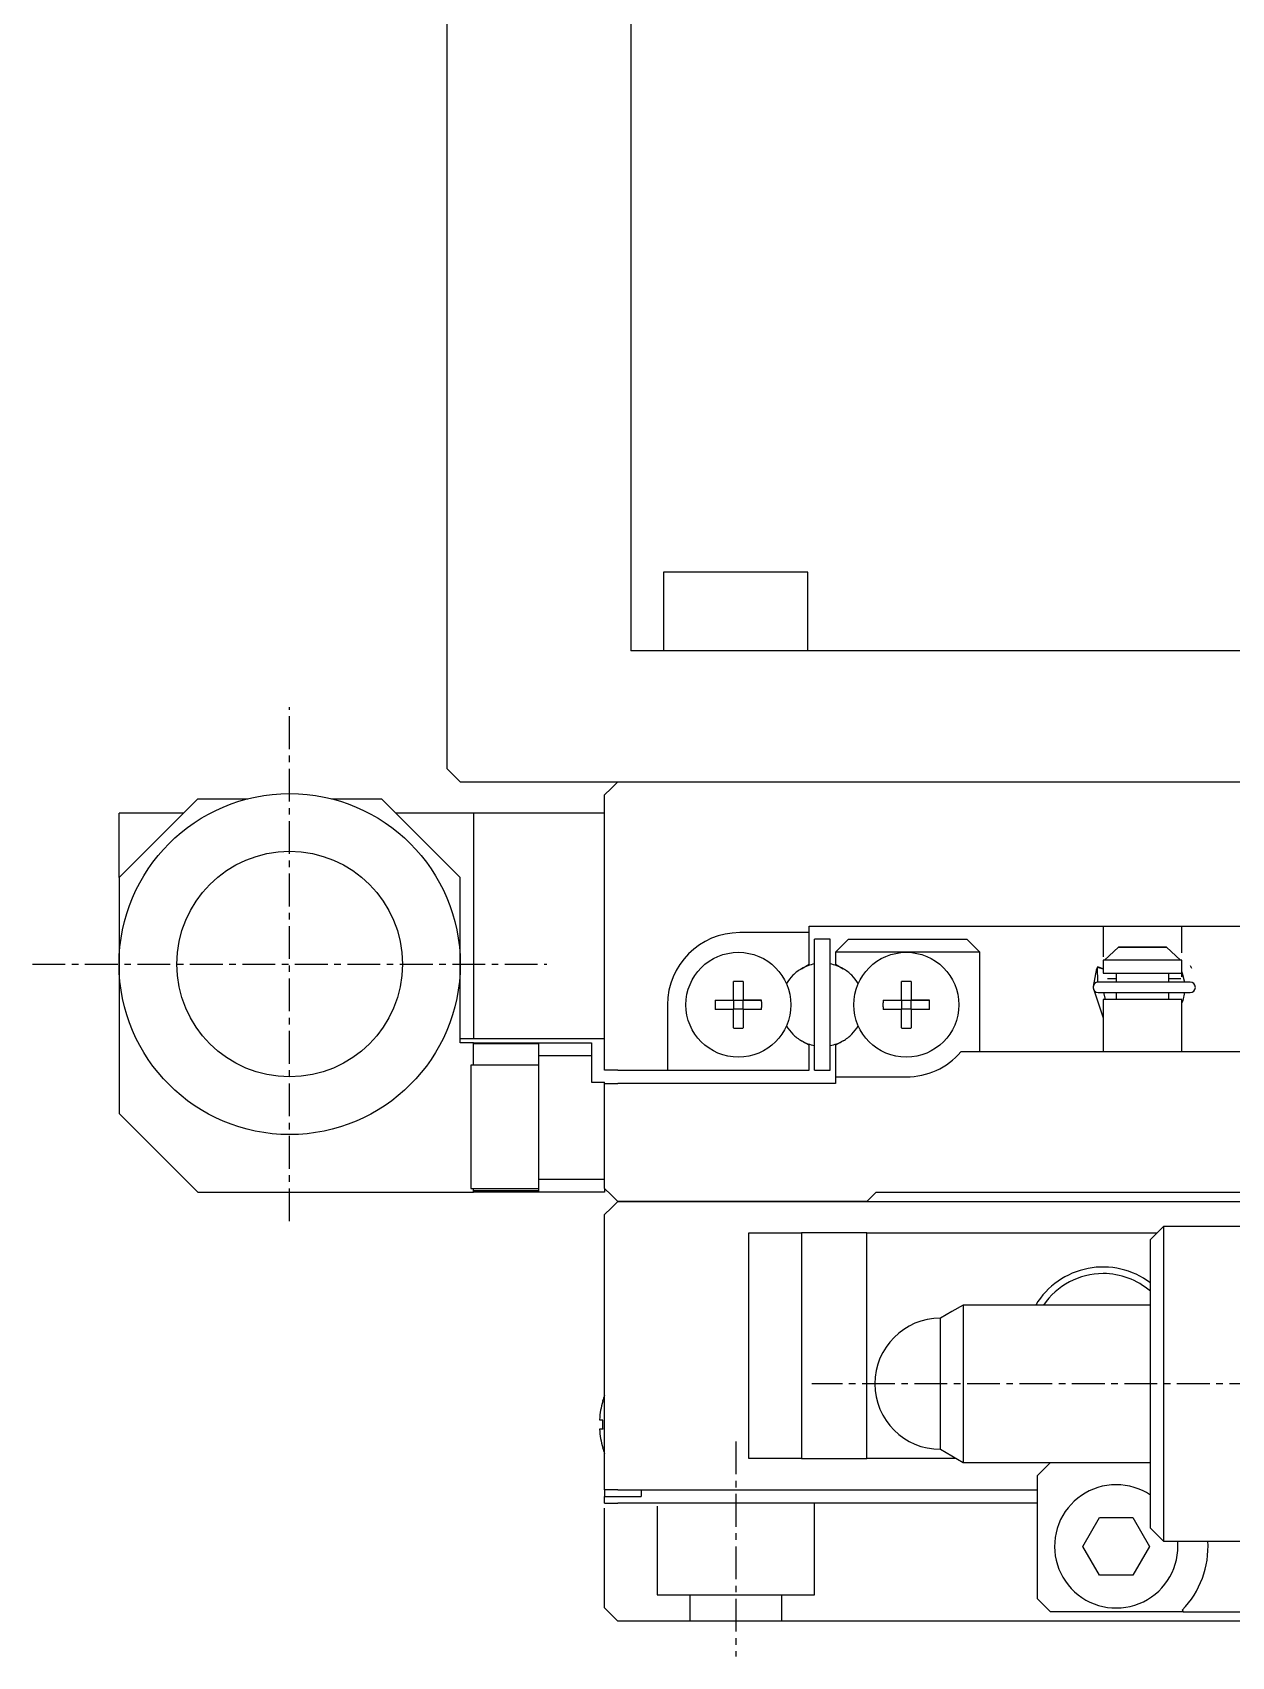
# Model space of a CAD drawing. Extents: x 404 to 637, y 23 to 215.
# Drawn here: x 547.3 to 593, y 71.7 to 133.6 of the extents above; entities that cross this region are included whole.
import ezdxf

# ---------------------------------------------------------------- set-up
doc = ezdxf.new("R2010")
doc.units = 0
doc.linetypes.add('CENTER', pattern=[2, 1.25, -0.25, 0.25, -0.25])
doc.layers.get('0').update_dxf_attribs({"linetype": 'CONTINUOUS'})
doc.layers.add('CENTER', color=1, linetype='CENTER')

msp = doc.modelspace()

# ---------------------------------------------------------------- linework, layer by layer
at = {"color": 7, "linetype": 'CONTINUOUS'}
for p, q in [((570.099, 184.26), (570.099, 110.017)), ((563.099, 105.517), (563.099, 135.017)), ((571.349, 113.017), (571.349, 110.017)), ((574.099, 113.017), (571.349, 113.017)), ((576.849, 113.017), (574.099, 113.017)), ((576.849, 110.017), (576.849, 113.017)), ((619.146, 110.017), (570.099, 110.017)), ((563.599, 105.017), (563.099, 105.517)), ((563.599, 105.017), (619.599, 105.017)), ((569.099, 104.517), (569.349, 104.767)), ((569.349, 104.767), (569.599, 105.017)), ((569.599, 105.017), (618.599, 105.017)), ((553.599, 104.367), (550.599, 101.367)), ((553.599, 104.367), (555.499, 104.367)), ((558.699, 104.367), (560.599, 104.367)), ((563.599, 101.367), (560.599, 104.367)), ((569.099, 94.017), (569.099, 104.517)), ((550.599, 101.367), (550.599, 103.817)), ((553.049, 103.817), (550.599, 103.817)), ((564.099, 103.817), (561.149, 103.817)), ((564.099, 103.817), (564.099, 95.217)), ((569.099, 103.817), (564.099, 103.817)), ((550.599, 101.367), (550.599, 98.067)), ((563.599, 98.067), (563.599, 101.367)), ((576.899, 99.267), (574.249, 99.267)), ((576.899, 99.267), (576.899, 99.517)), ((576.899, 99.517), (586.599, 99.517)), ((576.899, 98.061), (576.899, 99.267)), ((586.599, 99.517), (588.299, 99.517)), ((588.099, 99.517), (588.099, 98.34)), ((588.299, 99.517), (597.299, 99.517)), ((591.099, 98.5), (591.099, 99.517)), ((577.099, 94.017), (577.099, 99.017)), ((577.699, 99.017), (577.099, 99.017)), ((577.699, 94.017), (577.699, 99.017)), ((577.899, 98.517), (578.399, 99.017)), ((577.899, 98.517), (577.899, 98.061)), ((580.599, 98.517), (577.899, 98.517)), ((578.399, 99.017), (582.899, 99.017)), ((583.399, 98.517), (580.599, 98.517)), ((582.899, 99.017), (583.399, 98.517)), ((583.399, 94.717), (583.399, 98.517)), ((588.153, 98.217), (588.682, 98.717)), ((588.682, 98.717), (590.515, 98.717)), ((590.515, 98.717), (588.682, 98.717)), ((590.515, 98.717), (591.044, 98.217)), ((550.599, 98.067), (550.599, 92.367)), ((563.599, 95.067), (563.599, 98.067)), ((576.605, 97.892), (576.899, 98.061)), ((577.899, 98.061), (578.192, 97.892)), ((587.852, 97.895), (587.716, 97.207)), ((587.872, 97.947), (587.884, 97.377)), ((587.877, 97.956), (588.105, 97.886)), ((588.099, 98.34), (588.099, 98.339)), ((588.099, 98.339), (588.099, 98.338)), ((588.153, 98.217), (588.099, 98.217)), ((588.099, 98.217), (588.099, 97.717)), ((591.044, 98.217), (588.153, 98.217)), ((591.099, 98.217), (591.044, 98.217)), ((591.099, 97.717), (591.099, 98.217)), ((591.457, 97.946), (591.433, 97.999)), ((591.478, 97.894), (591.458, 97.947)), ((574.019, 96.697), (574.019, 97.403)), ((574.379, 97.403), (574.379, 96.697)), ((580.419, 96.697), (580.419, 97.403)), ((580.779, 97.403), (580.779, 96.697)), ((591.415, 97.38), (587.915, 97.38)), ((588.099, 97.717), (591.099, 97.717)), ((588.263, 97.517), (588.599, 97.517)), ((588.599, 97.717), (588.599, 97.38)), ((590.599, 97.38), (590.599, 97.717)), ((590.599, 97.517), (591.066, 97.517)), ((591.099, 97.77), (591.117, 97.722)), ((591.099, 97.766), (591.11, 97.717)), ((591.099, 97.584), (591.099, 97.717)), ((591.117, 97.722), (591.203, 97.38)), ((573.312, 96.697), (574.019, 96.697)), ((573.312, 96.697), (574.019, 96.697)), ((574.029, 96.687), (574.019, 96.697)), ((574.029, 96.347), (574.029, 96.687)), ((574.029, 96.687), (574.368, 96.687)), ((574.368, 96.687), (574.379, 96.697)), ((574.368, 96.687), (574.368, 96.347)), ((574.379, 96.697), (575.085, 96.697)), ((575.085, 96.697), (574.379, 96.697)), ((579.712, 96.697), (580.419, 96.697)), ((579.712, 96.697), (580.419, 96.697)), ((580.429, 96.687), (580.419, 96.697)), ((580.429, 96.347), (580.429, 96.687)), ((580.429, 96.687), (580.768, 96.687)), ((580.768, 96.687), (580.779, 96.697)), ((580.768, 96.687), (580.768, 96.347)), ((580.779, 96.697), (581.485, 96.697)), ((581.485, 96.697), (580.779, 96.697)), ((587.716, 97.156), (588.098, 96.02)), ((587.915, 96.98), (591.415, 96.98)), ((588.599, 96.717), (588.099, 96.717)), ((588.099, 96.717), (588.099, 94.717)), ((591.099, 96.717), (588.099, 96.717)), ((588.185, 96.717), (588.127, 96.98)), ((588.599, 96.98), (588.599, 96.717)), ((590.599, 96.717), (588.599, 96.717)), ((590.599, 96.717), (588.599, 96.717)), ((590.599, 96.717), (590.599, 96.98)), ((591.099, 96.717), (590.599, 96.717)), ((591.099, 94.717), (591.099, 96.717)), ((591.134, 96.684), (591.099, 96.589)), ((591.202, 96.98), (591.134, 96.684)), ((571.499, 96.517), (571.499, 94.017)), ((574.019, 96.337), (573.312, 96.337)), ((574.029, 96.347), (574.019, 96.337)), ((574.019, 95.631), (574.019, 96.337)), ((574.368, 96.347), (574.029, 96.347)), ((574.368, 96.347), (574.379, 96.337)), ((574.379, 96.337), (574.379, 95.631)), ((575.085, 96.337), (574.379, 96.337)), ((580.419, 96.337), (579.712, 96.337)), ((580.429, 96.347), (580.419, 96.337)), ((580.419, 95.631), (580.419, 96.337)), ((580.768, 96.347), (580.429, 96.347)), ((580.768, 96.347), (580.779, 96.337)), ((580.779, 96.337), (580.779, 95.631)), ((581.485, 96.337), (580.779, 96.337)), ((564.099, 95.217), (563.599, 95.217)), ((564.099, 95.067), (563.599, 95.067)), ((569.099, 95.217), (564.099, 95.217)), ((564.099, 95.027), (564.099, 95.067)), ((564.099, 95.067), (566.599, 95.067)), ((566.599, 95.027), (564.099, 95.027)), ((564.099, 94.217), (564.099, 95.027)), ((566.599, 94.567), (566.599, 95.067)), ((566.599, 95.067), (568.599, 95.067)), ((568.599, 95.067), (568.599, 94.567)), ((576.899, 94.972), (576.605, 95.142)), ((576.899, 94.017), (576.899, 94.972)), ((578.192, 95.142), (577.899, 94.972)), ((577.899, 94.972), (577.899, 93.767)), ((566.599, 94.217), (563.999, 94.217)), ((563.999, 94.217), (563.999, 89.517)), ((566.599, 89.867), (566.599, 94.567)), ((568.599, 94.567), (566.599, 94.567)), ((568.599, 94.567), (568.599, 93.567)), ((588.524, 94.717), (582.678, 94.717)), ((597.524, 94.717), (588.524, 94.717)), ((568.599, 93.567), (569.099, 93.567)), ((569.599, 94.017), (569.099, 94.017)), ((569.099, 93.517), (569.099, 93.567)), ((569.099, 93.517), (569.599, 93.517)), ((569.099, 89.517), (569.099, 93.517)), ((569.599, 94.017), (571.499, 94.017)), ((577.899, 93.517), (569.599, 93.517)), ((571.499, 94.017), (576.899, 94.017)), ((577.099, 94.017), (577.699, 94.017)), ((577.899, 93.767), (577.899, 93.517)), ((577.899, 93.767), (580.599, 93.767)), ((550.599, 92.367), (553.599, 89.367)), ((566.599, 89.367), (566.599, 89.867)), ((566.599, 89.867), (569.099, 89.867)), ((553.599, 89.367), (564.099, 89.367)), ((563.999, 89.517), (566.599, 89.517)), ((564.099, 89.436), (564.099, 89.517)), ((564.099, 89.436), (566.599, 89.436)), ((564.099, 89.367), (564.099, 89.436)), ((566.599, 89.367), (564.099, 89.367)), ((569.099, 89.367), (566.599, 89.367)), ((569.099, 89.517), (569.099, 89.367)), ((569.349, 89.267), (569.099, 89.517)), ((569.349, 89.267), (569.599, 89.017)), ((579.099, 89.017), (579.449, 89.367)), ((579.449, 89.367), (608.749, 89.367)), ((569.099, 88.517), (569.349, 88.767)), ((569.599, 89.017), (569.349, 88.767)), ((574.399, 89.017), (569.599, 89.017)), ((569.599, 89.017), (574.399, 89.017)), ((575.599, 89.017), (574.399, 89.017)), ((574.399, 89.017), (575.599, 89.017)), ((579.099, 89.017), (575.599, 89.017)), ((575.599, 89.017), (579.099, 89.017)), ((579.099, 89.017), (588.599, 89.017)), ((588.599, 89.017), (601.599, 89.017)), ((569.099, 87.317), (569.099, 88.517)), ((590.399, 88.067), (589.899, 87.567)), ((593.899, 88.067), (590.399, 88.067)), ((590.399, 88.067), (590.399, 76.067)), ((569.099, 78.017), (569.099, 87.317)), ((574.599, 87.817), (576.599, 87.817)), ((574.599, 79.217), (574.599, 87.817)), ((576.599, 87.817), (576.599, 79.217)), ((579.099, 87.817), (576.599, 87.817)), ((579.099, 79.217), (579.099, 87.817)), ((579.099, 87.817), (590.149, 87.817)), ((589.899, 76.567), (589.899, 87.567)), ((582.765, 85.067), (582.332, 84.817)), ((582.765, 85.067), (582.765, 82.04)), ((589.899, 85.067), (582.765, 85.067)), ((582.332, 84.817), (581.899, 84.567)), ((581.899, 82.044), (581.899, 84.567)), ((581.899, 79.567), (581.899, 82.044)), ((582.765, 82.04), (582.765, 79.067)), ((569.024, 81.405), (569.029, 81.403)), ((568.909, 80.697), (569.029, 80.697)), ((569.029, 80.337), (568.909, 80.337)), ((569.029, 79.631), (569.024, 79.628)), ((581.899, 79.567), (582.332, 79.317)), ((582.332, 79.317), (582.765, 79.067)), ((576.599, 79.217), (574.599, 79.217)), ((576.599, 79.217), (579.099, 79.217)), ((582.505, 79.217), (579.099, 79.217)), ((582.765, 79.067), (589.899, 79.067)), ((586.099, 79.067), (585.599, 78.567)), ((585.599, 73.867), (585.599, 78.567)), ((569.599, 78.017), (569.099, 78.017)), ((569.099, 78.017), (569.099, 77.767)), ((569.099, 77.767), (570.499, 77.767)), ((569.099, 77.517), (569.099, 77.767)), ((569.099, 77.517), (569.599, 77.517)), ((569.599, 78.017), (585.599, 78.017)), ((585.599, 77.517), (569.599, 77.517)), ((570.499, 78.017), (570.499, 77.767)), ((569.099, 73.517), (569.099, 77.317)), ((587.328, 75.867), (587.964, 76.967)), ((587.964, 76.967), (589.234, 76.967)), ((589.234, 76.967), (589.869, 75.867)), ((589.899, 76.567), (590.399, 76.067)), ((587.964, 74.767), (587.328, 75.867)), ((589.869, 75.867), (589.234, 74.767)), ((590.399, 76.067), (593.899, 76.067)), ((589.234, 74.767), (587.964, 74.767)), ((585.599, 73.867), (586.099, 73.367)), ((569.349, 73.267), (569.099, 73.517)), ((569.599, 73.017), (569.349, 73.267)), ((591.146, 73.367), (586.099, 73.367)), ((591.117, 73.436), (591.146, 73.367)), ((591.146, 73.367), (593.899, 73.367)), ((618.599, 73.017), (569.599, 73.017))]:
    msp.add_line(p, q, dxfattribs=at)
at = {"color": 3, "linetype": 'CONTINUOUS'}
for p, q in [((571.099, 77.401), (571.099, 74.017)), ((577.099, 74.017), (577.099, 77.517)), ((571.099, 74.017), (577.099, 74.017)), ((572.349, 74.017), (572.349, 73.017)), ((575.849, 73.017), (575.849, 74.017))]:
    msp.add_line(p, q, dxfattribs=at)
at = {"color": 7, "linetype": 'CONTINUOUS'}
for points in [[(587.875, 97.949, 0), (587.875, 97.949, 0), (587.875, 97.949, 0), (587.875, 97.949, 0), (587.875, 97.949, 0), (587.875, 97.949, 0), (587.875, 97.949, 0), (587.875, 97.949, 0), (587.875, 97.949, 0), (587.875, 97.949, 0), (587.875, 97.949, 0), (587.875, 97.949, 0), (587.875, 97.949, 0), (587.875, 97.949, 0), (587.875, 97.949, 0), (587.875, 97.949, 0), (587.875, 97.949, 0), (587.875, 97.949, 0), (587.875, 97.949, 0), (587.875, 97.949, 0), (587.875, 97.949, 0), (587.875, 97.949, 0), (587.875, 97.949, 0), (587.875, 97.949, 0), (587.875, 97.949, 0), (587.875, 97.949, 0), (587.875, 97.949, 0), (587.875, 97.949, 0), (587.875, 97.949, 0), (587.875, 97.949, 0), (587.875, 97.949, 0), (587.875, 97.949, 0), (587.873, 97.949, 0), (587.873, 97.949, 0), (587.873, 97.949, 0), (587.873, 97.949, 0), (587.873, 97.949, 0), (587.873, 97.949, 0), (587.873, 97.949, 0), (587.873, 97.949, 0), (587.873, 97.949, 0), (587.873, 97.949, 0), (587.873, 97.949, 0), (587.873, 97.949, 0), (587.873, 97.949, 0), (587.873, 97.949, 0), (587.873, 97.949, 0), (587.873, 97.949, 0), (587.873, 97.949, 0), (587.873, 97.949, 0), (587.873, 97.949, 0), (587.873, 97.949, 0), (587.873, 97.949, 0), (587.873, 97.949, 0), (587.873, 97.949, 0), (587.873, 97.949, 0), (587.873, 97.949, 0), (587.873, 97.949, 0), (587.873, 97.949, 0), (587.873, 97.949, 0), (587.873, 97.949, 0), (587.873, 97.949, 0), (587.873, 97.949, 0), (587.873, 97.947, 0), (587.873, 97.947, 0), (587.873, 97.947, 0), (587.873, 97.947, 0), (587.873, 97.947, 0), (587.873, 97.947, 0), (587.873, 97.947, 0), (587.873, 97.947, 0), (587.873, 97.947, 0), (587.873, 97.947, 0), (587.873, 97.947, 0), (587.873, 97.947, 0), (587.873, 97.947, 0), (587.873, 97.947, 0), (587.873, 97.947, 0), (587.873, 97.947, 0), (587.873, 97.947, 0), (587.873, 97.947, 0), (587.873, 97.947, 0), (587.873, 97.947, 0), (587.873, 97.947, 0), (587.873, 97.947, 0), (587.873, 97.947, 0), (587.873, 97.947, 0), (587.873, 97.947, 0), (587.873, 97.947, 0), (587.873, 97.947, 0), (587.873, 97.947, 0), (587.873, 97.947, 0), (587.873, 97.947, 0), (587.873, 97.947, 0), (587.873, 97.947, 0), (587.873, 97.947, 0), (587.873, 97.947, 0), (587.871, 97.947, 0), (587.871, 97.947, 0), (587.871, 97.947, 0), (587.871, 97.947, 0), (587.871, 97.947, 0), (587.871, 97.947, 0), (587.871, 97.947, 0), (587.871, 97.947, 0), (587.871, 97.947, 0), (587.871, 97.947, 0), (587.871, 97.947, 0), (587.871, 97.947, 0), (587.871, 97.947, 0), (587.871, 97.947, 0), (587.871, 97.947, 0), (587.871, 97.947, 0), (587.871, 97.947, 0), (587.871, 97.947, 0), (587.871, 97.947, 0), (587.871, 97.947, 0), (587.871, 97.947, 0), (587.871, 97.947, 0), (587.871, 97.947, 0), (587.871, 97.947, 0), (587.871, 97.947, 0), (587.871, 97.947, 0), (587.871, 97.947, 0), (587.871, 97.947, 0), (587.871, 97.947, 0), (587.871, 97.947, 0), (587.871, 97.947, 0), (587.871, 97.947, 0)], [(588.099, 97.877, 0), (588.095, 97.879, 0), (588.093, 97.879, 0), (588.091, 97.881, 0), (588.089, 97.881, 0), (588.087, 97.883, 0), (588.085, 97.883, 0), (588.083, 97.885, 0), (588.081, 97.885, 0), (588.077, 97.887, 0), (588.075, 97.887, 0), (588.073, 97.889, 0), (588.071, 97.889, 0), (588.069, 97.891, 0), (588.067, 97.891, 0), (588.065, 97.893, 0), (588.061, 97.893, 0), (588.059, 97.895, 0), (588.057, 97.895, 0), (588.055, 97.897, 0), (588.053, 97.897, 0), (588.051, 97.897, 0), (588.049, 97.899, 0), (588.045, 97.899, 0), (588.043, 97.901, 0), (588.041, 97.901, 0), (588.039, 97.903, 0), (588.037, 97.903, 0), (588.035, 97.905, 0), (588.033, 97.905, 0), (588.029, 97.907, 0), (588.027, 97.907, 0), (588.025, 97.909, 0), (588.023, 97.909, 0), (588.021, 97.909, 0), (588.019, 97.911, 0), (588.017, 97.911, 0), (588.015, 97.913, 0), (588.011, 97.913, 0), (588.009, 97.915, 0), (588.007, 97.915, 0), (588.005, 97.915, 0), (588.003, 97.917, 0), (588.001, 97.917, 0), (587.999, 97.919, 0), (587.997, 97.919, 0), (587.995, 97.919, 0), (587.993, 97.921, 0), (587.991, 97.921, 0), (587.987, 97.923, 0), (587.985, 97.923, 0), (587.983, 97.923, 0), (587.981, 97.925, 0), (587.979, 97.925, 0), (587.977, 97.925, 0), (587.975, 97.927, 0), (587.973, 97.927, 0), (587.971, 97.929, 0), (587.969, 97.929, 0), (587.967, 97.929, 0), (587.965, 97.931, 0), (587.963, 97.931, 0), (587.961, 97.931, 0), (587.959, 97.933, 0), (587.957, 97.933, 0), (587.955, 97.933, 0), (587.953, 97.933, 0), (587.951, 97.935, 0), (587.949, 97.935, 0), (587.947, 97.935, 0), (587.945, 97.937, 0), (587.945, 97.937, 0), (587.943, 97.937, 0), (587.941, 97.937, 0), (587.939, 97.939, 0), (587.937, 97.939, 0), (587.935, 97.939, 0), (587.933, 97.939, 0), (587.931, 97.941, 0), (587.931, 97.941, 0), (587.929, 97.941, 0), (587.927, 97.941, 0), (587.925, 97.943, 0), (587.923, 97.943, 0), (587.921, 97.943, 0), (587.921, 97.943, 0), (587.919, 97.943, 0), (587.917, 97.945, 0), (587.915, 97.945, 0), (587.915, 97.945, 0), (587.913, 97.945, 0), (587.911, 97.945, 0), (587.911, 97.945, 0), (587.909, 97.947, 0), (587.907, 97.947, 0), (587.905, 97.947, 0), (587.905, 97.947, 0), (587.903, 97.947, 0), (587.901, 97.947, 0), (587.901, 97.947, 0), (587.899, 97.949, 0), (587.899, 97.949, 0), (587.897, 97.949, 0), (587.895, 97.949, 0), (587.895, 97.949, 0), (587.893, 97.949, 0), (587.893, 97.949, 0), (587.891, 97.949, 0), (587.891, 97.949, 0), (587.889, 97.949, 0), (587.889, 97.949, 0), (587.887, 97.949, 0), (587.887, 97.949, 0), (587.885, 97.949, 0), (587.885, 97.949, 0), (587.883, 97.949, 0), (587.883, 97.949, 0), (587.883, 97.949, 0), (587.881, 97.949, 0), (587.881, 97.949, 0), (587.881, 97.949, 0), (587.879, 97.949, 0), (587.879, 97.949, 0), (587.879, 97.949, 0), (587.877, 97.949, 0), (587.877, 97.949, 0), (587.877, 97.949, 0), (587.875, 97.949, 0), (587.875, 97.949, 0)], [(574.379, 97.403, 0), (574.375, 97.403, 0), (574.373, 97.403, 0), (574.369, 97.403, 0), (574.367, 97.403, 0), (574.365, 97.403, 0), (574.361, 97.403, 0), (574.359, 97.403, 0), (574.355, 97.403, 0), (574.353, 97.403, 0), (574.351, 97.403, 0), (574.347, 97.403, 0), (574.345, 97.403, 0), (574.341, 97.403, 0), (574.339, 97.403, 0), (574.337, 97.403, 0), (574.333, 97.403, 0), (574.331, 97.403, 0), (574.327, 97.403, 0), (574.325, 97.403, 0), (574.321, 97.403, 0), (574.319, 97.405, 0), (574.317, 97.405, 0), (574.313, 97.405, 0), (574.311, 97.405, 0), (574.307, 97.405, 0), (574.305, 97.405, 0), (574.303, 97.405, 0), (574.299, 97.405, 0), (574.297, 97.405, 0), (574.293, 97.405, 0), (574.291, 97.405, 0), (574.289, 97.405, 0), (574.285, 97.405, 0), (574.283, 97.405, 0), (574.279, 97.405, 0), (574.277, 97.405, 0), (574.275, 97.405, 0), (574.271, 97.405, 0), (574.269, 97.405, 0), (574.265, 97.405, 0), (574.263, 97.405, 0), (574.261, 97.405, 0), (574.257, 97.405, 0), (574.255, 97.405, 0), (574.251, 97.405, 0), (574.249, 97.405, 0), (574.247, 97.405, 0), (574.243, 97.405, 0), (574.241, 97.405, 0), (574.237, 97.405, 0), (574.235, 97.405, 0), (574.231, 97.405, 0), (574.229, 97.405, 0), (574.227, 97.405, 0), (574.223, 97.405, 0), (574.221, 97.405, 0), (574.217, 97.405, 0), (574.215, 97.405, 0), (574.213, 97.405, 0), (574.209, 97.405, 0), (574.207, 97.405, 0), (574.203, 97.405, 0), (574.201, 97.405, 0), (574.199, 97.405, 0), (574.195, 97.405, 0), (574.193, 97.405, 0), (574.189, 97.405, 0), (574.187, 97.405, 0), (574.185, 97.405, 0), (574.181, 97.405, 0), (574.179, 97.405, 0), (574.175, 97.405, 0), (574.173, 97.405, 0), (574.171, 97.405, 0), (574.167, 97.405, 0), (574.165, 97.405, 0), (574.161, 97.405, 0), (574.159, 97.405, 0), (574.155, 97.405, 0), (574.153, 97.405, 0), (574.151, 97.405, 0), (574.147, 97.405, 0), (574.145, 97.405, 0), (574.141, 97.405, 0), (574.139, 97.405, 0), (574.137, 97.405, 0), (574.133, 97.405, 0), (574.131, 97.405, 0), (574.127, 97.405, 0), (574.125, 97.405, 0), (574.123, 97.405, 0), (574.119, 97.405, 0), (574.117, 97.405, 0), (574.113, 97.405, 0), (574.111, 97.405, 0), (574.109, 97.405, 0), (574.105, 97.405, 0), (574.103, 97.405, 0), (574.099, 97.405, 0), (574.097, 97.405, 0), (574.095, 97.405, 0), (574.091, 97.405, 0), (574.089, 97.405, 0), (574.085, 97.405, 0), (574.083, 97.405, 0), (574.081, 97.405, 0), (574.077, 97.405, 0), (574.075, 97.403, 0), (574.071, 97.403, 0), (574.069, 97.403, 0), (574.065, 97.403, 0), (574.063, 97.403, 0), (574.061, 97.403, 0), (574.057, 97.403, 0), (574.055, 97.403, 0), (574.051, 97.403, 0), (574.049, 97.403, 0), (574.047, 97.403, 0), (574.043, 97.403, 0), (574.041, 97.403, 0), (574.037, 97.403, 0), (574.035, 97.403, 0), (574.033, 97.403, 0), (574.029, 97.403, 0), (574.027, 97.403, 0), (574.023, 97.403, 0), (574.021, 97.403, 0), (574.019, 97.403, 0)], [(580.779, 97.403, 0), (580.775, 97.403, 0), (580.773, 97.403, 0), (580.769, 97.403, 0), (580.767, 97.403, 0), (580.765, 97.403, 0), (580.761, 97.403, 0), (580.759, 97.403, 0), (580.755, 97.403, 0), (580.753, 97.403, 0), (580.751, 97.403, 0), (580.747, 97.403, 0), (580.745, 97.403, 0), (580.741, 97.403, 0), (580.739, 97.403, 0), (580.737, 97.403, 0), (580.733, 97.403, 0), (580.731, 97.403, 0), (580.727, 97.403, 0), (580.725, 97.403, 0), (580.721, 97.403, 0), (580.719, 97.405, 0), (580.717, 97.405, 0), (580.713, 97.405, 0), (580.711, 97.405, 0), (580.707, 97.405, 0), (580.705, 97.405, 0), (580.703, 97.405, 0), (580.699, 97.405, 0), (580.697, 97.405, 0), (580.693, 97.405, 0), (580.691, 97.405, 0), (580.689, 97.405, 0), (580.685, 97.405, 0), (580.683, 97.405, 0), (580.679, 97.405, 0), (580.677, 97.405, 0), (580.675, 97.405, 0), (580.671, 97.405, 0), (580.669, 97.405, 0), (580.665, 97.405, 0), (580.663, 97.405, 0), (580.661, 97.405, 0), (580.657, 97.405, 0), (580.655, 97.405, 0), (580.651, 97.405, 0), (580.649, 97.405, 0), (580.647, 97.405, 0), (580.643, 97.405, 0), (580.641, 97.405, 0), (580.637, 97.405, 0), (580.635, 97.405, 0), (580.631, 97.405, 0), (580.629, 97.405, 0), (580.627, 97.405, 0), (580.623, 97.405, 0), (580.621, 97.405, 0), (580.617, 97.405, 0), (580.615, 97.405, 0), (580.613, 97.405, 0), (580.609, 97.405, 0), (580.607, 97.405, 0), (580.603, 97.405, 0), (580.601, 97.405, 0), (580.599, 97.405, 0), (580.595, 97.405, 0), (580.593, 97.405, 0), (580.589, 97.405, 0), (580.587, 97.405, 0), (580.585, 97.405, 0), (580.581, 97.405, 0), (580.579, 97.405, 0), (580.575, 97.405, 0), (580.573, 97.405, 0), (580.571, 97.405, 0), (580.567, 97.405, 0), (580.565, 97.405, 0), (580.561, 97.405, 0), (580.559, 97.405, 0), (580.555, 97.405, 0), (580.553, 97.405, 0), (580.551, 97.405, 0), (580.547, 97.405, 0), (580.545, 97.405, 0), (580.541, 97.405, 0), (580.539, 97.405, 0), (580.537, 97.405, 0), (580.533, 97.405, 0), (580.531, 97.405, 0), (580.527, 97.405, 0), (580.525, 97.405, 0), (580.523, 97.405, 0), (580.519, 97.405, 0), (580.517, 97.405, 0), (580.513, 97.405, 0), (580.511, 97.405, 0), (580.509, 97.405, 0), (580.505, 97.405, 0), (580.503, 97.405, 0), (580.499, 97.405, 0), (580.497, 97.405, 0), (580.495, 97.405, 0), (580.491, 97.405, 0), (580.489, 97.405, 0), (580.485, 97.405, 0), (580.483, 97.405, 0), (580.481, 97.405, 0), (580.477, 97.405, 0), (580.475, 97.403, 0), (580.471, 97.403, 0), (580.469, 97.403, 0), (580.465, 97.403, 0), (580.463, 97.403, 0), (580.461, 97.403, 0), (580.457, 97.403, 0), (580.455, 97.403, 0), (580.451, 97.403, 0), (580.449, 97.403, 0), (580.447, 97.403, 0), (580.443, 97.403, 0), (580.441, 97.403, 0), (580.437, 97.403, 0), (580.435, 97.403, 0), (580.433, 97.403, 0), (580.429, 97.403, 0), (580.427, 97.403, 0), (580.423, 97.403, 0), (580.421, 97.403, 0), (580.419, 97.403, 0)], [(573.311, 96.697, 0), (573.311, 96.693, 0), (573.311, 96.691, 0), (573.311, 96.687, 0), (573.311, 96.685, 0), (573.311, 96.683, 0), (573.311, 96.679, 0), (573.311, 96.677, 0), (573.311, 96.673, 0), (573.311, 96.671, 0), (573.311, 96.669, 0), (573.311, 96.665, 0), (573.311, 96.663, 0), (573.311, 96.659, 0), (573.311, 96.657, 0), (573.311, 96.655, 0), (573.311, 96.651, 0), (573.311, 96.649, 0), (573.311, 96.645, 0), (573.311, 96.643, 0), (573.311, 96.641, 0), (573.311, 96.637, 0), (573.311, 96.635, 0), (573.311, 96.631, 0), (573.311, 96.629, 0), (573.311, 96.627, 0), (573.311, 96.623, 0), (573.311, 96.621, 0), (573.311, 96.617, 0), (573.311, 96.615, 0), (573.311, 96.613, 0), (573.311, 96.609, 0), (573.311, 96.607, 0), (573.311, 96.603, 0), (573.311, 96.601, 0), (573.311, 96.599, 0), (573.311, 96.595, 0), (573.309, 96.593, 0), (573.309, 96.589, 0), (573.309, 96.587, 0), (573.309, 96.583, 0), (573.309, 96.581, 0), (573.309, 96.579, 0), (573.309, 96.575, 0), (573.309, 96.573, 0), (573.309, 96.569, 0), (573.309, 96.567, 0), (573.309, 96.565, 0), (573.309, 96.561, 0), (573.309, 96.559, 0), (573.309, 96.555, 0), (573.309, 96.553, 0), (573.309, 96.551, 0), (573.309, 96.547, 0), (573.309, 96.545, 0), (573.309, 96.541, 0), (573.309, 96.539, 0), (573.309, 96.537, 0), (573.309, 96.533, 0), (573.309, 96.531, 0), (573.309, 96.527, 0), (573.309, 96.525, 0), (573.309, 96.523, 0), (573.309, 96.519, 0), (573.309, 96.517, 0), (573.309, 96.513, 0), (573.309, 96.511, 0), (573.309, 96.507, 0), (573.309, 96.505, 0), (573.309, 96.503, 0), (573.309, 96.499, 0), (573.309, 96.497, 0), (573.309, 96.493, 0), (573.309, 96.491, 0), (573.309, 96.489, 0), (573.309, 96.485, 0), (573.309, 96.483, 0), (573.309, 96.479, 0), (573.309, 96.477, 0), (573.309, 96.475, 0), (573.309, 96.471, 0), (573.309, 96.469, 0), (573.309, 96.465, 0), (573.309, 96.463, 0), (573.309, 96.461, 0), (573.309, 96.457, 0), (573.309, 96.455, 0), (573.309, 96.451, 0), (573.309, 96.449, 0), (573.309, 96.447, 0), (573.309, 96.443, 0), (573.309, 96.441, 0), (573.311, 96.437, 0), (573.311, 96.435, 0), (573.311, 96.433, 0), (573.311, 96.429, 0), (573.311, 96.427, 0), (573.311, 96.423, 0), (573.311, 96.421, 0), (573.311, 96.417, 0), (573.311, 96.415, 0), (573.311, 96.413, 0), (573.311, 96.409, 0), (573.311, 96.407, 0), (573.311, 96.403, 0), (573.311, 96.401, 0), (573.311, 96.399, 0), (573.311, 96.395, 0), (573.311, 96.393, 0), (573.311, 96.389, 0), (573.311, 96.387, 0), (573.311, 96.385, 0), (573.311, 96.381, 0), (573.311, 96.379, 0), (573.311, 96.375, 0), (573.311, 96.373, 0), (573.311, 96.371, 0), (573.311, 96.367, 0), (573.311, 96.365, 0), (573.311, 96.361, 0), (573.311, 96.359, 0), (573.311, 96.357, 0), (573.311, 96.353, 0), (573.311, 96.351, 0), (573.311, 96.347, 0), (573.311, 96.345, 0), (573.311, 96.343, 0), (573.311, 96.339, 0), (573.311, 96.337, 0)], [(575.085, 96.337, 0), (575.085, 96.339, 0), (575.085, 96.343, 0), (575.085, 96.345, 0), (575.085, 96.347, 0), (575.085, 96.351, 0), (575.085, 96.353, 0), (575.085, 96.357, 0), (575.085, 96.359, 0), (575.085, 96.361, 0), (575.085, 96.365, 0), (575.085, 96.367, 0), (575.085, 96.371, 0), (575.085, 96.373, 0), (575.085, 96.375, 0), (575.085, 96.379, 0), (575.085, 96.381, 0), (575.085, 96.385, 0), (575.085, 96.387, 0), (575.085, 96.389, 0), (575.085, 96.393, 0), (575.085, 96.395, 0), (575.085, 96.399, 0), (575.085, 96.401, 0), (575.085, 96.403, 0), (575.085, 96.407, 0), (575.087, 96.409, 0), (575.087, 96.413, 0), (575.087, 96.415, 0), (575.087, 96.417, 0), (575.087, 96.421, 0), (575.087, 96.423, 0), (575.087, 96.427, 0), (575.087, 96.429, 0), (575.087, 96.433, 0), (575.087, 96.435, 0), (575.087, 96.437, 0), (575.087, 96.441, 0), (575.087, 96.443, 0), (575.087, 96.447, 0), (575.087, 96.449, 0), (575.087, 96.451, 0), (575.087, 96.455, 0), (575.087, 96.457, 0), (575.087, 96.461, 0), (575.087, 96.463, 0), (575.087, 96.465, 0), (575.087, 96.469, 0), (575.087, 96.471, 0), (575.087, 96.475, 0), (575.087, 96.477, 0), (575.087, 96.479, 0), (575.087, 96.483, 0), (575.087, 96.485, 0), (575.087, 96.489, 0), (575.087, 96.491, 0), (575.087, 96.493, 0), (575.087, 96.497, 0), (575.087, 96.499, 0), (575.087, 96.503, 0), (575.087, 96.505, 0), (575.087, 96.507, 0), (575.087, 96.511, 0), (575.087, 96.513, 0), (575.087, 96.517, 0), (575.087, 96.519, 0), (575.087, 96.523, 0), (575.087, 96.525, 0), (575.087, 96.527, 0), (575.087, 96.531, 0), (575.087, 96.533, 0), (575.087, 96.537, 0), (575.087, 96.539, 0), (575.087, 96.541, 0), (575.087, 96.545, 0), (575.087, 96.547, 0), (575.087, 96.551, 0), (575.087, 96.553, 0), (575.087, 96.555, 0), (575.087, 96.559, 0), (575.087, 96.561, 0), (575.087, 96.565, 0), (575.087, 96.567, 0), (575.087, 96.569, 0), (575.087, 96.573, 0), (575.087, 96.575, 0), (575.087, 96.579, 0), (575.087, 96.581, 0), (575.087, 96.583, 0), (575.087, 96.587, 0), (575.087, 96.589, 0), (575.087, 96.593, 0), (575.087, 96.595, 0), (575.087, 96.599, 0), (575.087, 96.601, 0), (575.087, 96.603, 0), (575.087, 96.607, 0), (575.087, 96.609, 0), (575.087, 96.613, 0), (575.087, 96.615, 0), (575.087, 96.617, 0), (575.087, 96.621, 0), (575.087, 96.623, 0), (575.085, 96.627, 0), (575.085, 96.629, 0), (575.085, 96.631, 0), (575.085, 96.635, 0), (575.085, 96.637, 0), (575.085, 96.641, 0), (575.085, 96.643, 0), (575.085, 96.645, 0), (575.085, 96.649, 0), (575.085, 96.651, 0), (575.085, 96.655, 0), (575.085, 96.657, 0), (575.085, 96.659, 0), (575.085, 96.663, 0), (575.085, 96.665, 0), (575.085, 96.669, 0), (575.085, 96.671, 0), (575.085, 96.673, 0), (575.085, 96.677, 0), (575.085, 96.679, 0), (575.085, 96.683, 0), (575.085, 96.685, 0), (575.085, 96.687, 0), (575.085, 96.691, 0), (575.085, 96.693, 0), (575.085, 96.697, 0)], [(579.711, 96.697, 0), (579.711, 96.693, 0), (579.711, 96.691, 0), (579.711, 96.687, 0), (579.711, 96.685, 0), (579.711, 96.683, 0), (579.711, 96.679, 0), (579.711, 96.677, 0), (579.711, 96.673, 0), (579.711, 96.671, 0), (579.711, 96.669, 0), (579.711, 96.665, 0), (579.711, 96.663, 0), (579.711, 96.659, 0), (579.711, 96.657, 0), (579.711, 96.655, 0), (579.711, 96.651, 0), (579.711, 96.649, 0), (579.711, 96.645, 0), (579.711, 96.643, 0), (579.711, 96.641, 0), (579.711, 96.637, 0), (579.711, 96.635, 0), (579.711, 96.631, 0), (579.711, 96.629, 0), (579.711, 96.627, 0), (579.711, 96.623, 0), (579.711, 96.621, 0), (579.711, 96.617, 0), (579.711, 96.615, 0), (579.711, 96.613, 0), (579.711, 96.609, 0), (579.711, 96.607, 0), (579.711, 96.603, 0), (579.711, 96.601, 0), (579.711, 96.599, 0), (579.711, 96.595, 0), (579.709, 96.593, 0), (579.709, 96.589, 0), (579.709, 96.587, 0), (579.709, 96.583, 0), (579.709, 96.581, 0), (579.709, 96.579, 0), (579.709, 96.575, 0), (579.709, 96.573, 0), (579.709, 96.569, 0), (579.709, 96.567, 0), (579.709, 96.565, 0), (579.709, 96.561, 0), (579.709, 96.559, 0), (579.709, 96.555, 0), (579.709, 96.553, 0), (579.709, 96.551, 0), (579.709, 96.547, 0), (579.709, 96.545, 0), (579.709, 96.541, 0), (579.709, 96.539, 0), (579.709, 96.537, 0), (579.709, 96.533, 0), (579.709, 96.531, 0), (579.709, 96.527, 0), (579.709, 96.525, 0), (579.709, 96.523, 0), (579.709, 96.519, 0), (579.709, 96.517, 0), (579.709, 96.513, 0), (579.709, 96.511, 0), (579.709, 96.507, 0), (579.709, 96.505, 0), (579.709, 96.503, 0), (579.709, 96.499, 0), (579.709, 96.497, 0), (579.709, 96.493, 0), (579.709, 96.491, 0), (579.709, 96.489, 0), (579.709, 96.485, 0), (579.709, 96.483, 0), (579.709, 96.479, 0), (579.709, 96.477, 0), (579.709, 96.475, 0), (579.709, 96.471, 0), (579.709, 96.469, 0), (579.709, 96.465, 0), (579.709, 96.463, 0), (579.709, 96.461, 0), (579.709, 96.457, 0), (579.709, 96.455, 0), (579.709, 96.451, 0), (579.709, 96.449, 0), (579.709, 96.447, 0), (579.709, 96.443, 0), (579.709, 96.441, 0), (579.711, 96.437, 0), (579.711, 96.435, 0), (579.711, 96.433, 0), (579.711, 96.429, 0), (579.711, 96.427, 0), (579.711, 96.423, 0), (579.711, 96.421, 0), (579.711, 96.417, 0), (579.711, 96.415, 0), (579.711, 96.413, 0), (579.711, 96.409, 0), (579.711, 96.407, 0), (579.711, 96.403, 0), (579.711, 96.401, 0), (579.711, 96.399, 0), (579.711, 96.395, 0), (579.711, 96.393, 0), (579.711, 96.389, 0), (579.711, 96.387, 0), (579.711, 96.385, 0), (579.711, 96.381, 0), (579.711, 96.379, 0), (579.711, 96.375, 0), (579.711, 96.373, 0), (579.711, 96.371, 0), (579.711, 96.367, 0), (579.711, 96.365, 0), (579.711, 96.361, 0), (579.711, 96.359, 0), (579.711, 96.357, 0), (579.711, 96.353, 0), (579.711, 96.351, 0), (579.711, 96.347, 0), (579.711, 96.345, 0), (579.711, 96.343, 0), (579.711, 96.339, 0), (579.711, 96.337, 0)], [(581.485, 96.337, 0), (581.485, 96.339, 0), (581.485, 96.343, 0), (581.485, 96.345, 0), (581.485, 96.347, 0), (581.485, 96.351, 0), (581.485, 96.353, 0), (581.485, 96.357, 0), (581.485, 96.359, 0), (581.485, 96.361, 0), (581.485, 96.365, 0), (581.485, 96.367, 0), (581.485, 96.371, 0), (581.485, 96.373, 0), (581.485, 96.375, 0), (581.485, 96.379, 0), (581.485, 96.381, 0), (581.485, 96.385, 0), (581.485, 96.387, 0), (581.485, 96.389, 0), (581.485, 96.393, 0), (581.485, 96.395, 0), (581.485, 96.399, 0), (581.485, 96.401, 0), (581.485, 96.403, 0), (581.485, 96.407, 0), (581.487, 96.409, 0), (581.487, 96.413, 0), (581.487, 96.415, 0), (581.487, 96.417, 0), (581.487, 96.421, 0), (581.487, 96.423, 0), (581.487, 96.427, 0), (581.487, 96.429, 0), (581.487, 96.433, 0), (581.487, 96.435, 0), (581.487, 96.437, 0), (581.487, 96.441, 0), (581.487, 96.443, 0), (581.487, 96.447, 0), (581.487, 96.449, 0), (581.487, 96.451, 0), (581.487, 96.455, 0), (581.487, 96.457, 0), (581.487, 96.461, 0), (581.487, 96.463, 0), (581.487, 96.465, 0), (581.487, 96.469, 0), (581.487, 96.471, 0), (581.487, 96.475, 0), (581.487, 96.477, 0), (581.487, 96.479, 0), (581.487, 96.483, 0), (581.487, 96.485, 0), (581.487, 96.489, 0), (581.487, 96.491, 0), (581.487, 96.493, 0), (581.487, 96.497, 0), (581.487, 96.499, 0), (581.487, 96.503, 0), (581.487, 96.505, 0), (581.487, 96.507, 0), (581.487, 96.511, 0), (581.487, 96.513, 0), (581.487, 96.517, 0), (581.487, 96.519, 0), (581.487, 96.523, 0), (581.487, 96.525, 0), (581.487, 96.527, 0), (581.487, 96.531, 0), (581.487, 96.533, 0), (581.487, 96.537, 0), (581.487, 96.539, 0), (581.487, 96.541, 0), (581.487, 96.545, 0), (581.487, 96.547, 0), (581.487, 96.551, 0), (581.487, 96.553, 0), (581.487, 96.555, 0), (581.487, 96.559, 0), (581.487, 96.561, 0), (581.487, 96.565, 0), (581.487, 96.567, 0), (581.487, 96.569, 0), (581.487, 96.573, 0), (581.487, 96.575, 0), (581.487, 96.579, 0), (581.487, 96.581, 0), (581.487, 96.583, 0), (581.487, 96.587, 0), (581.487, 96.589, 0), (581.487, 96.593, 0), (581.487, 96.595, 0), (581.487, 96.599, 0), (581.487, 96.601, 0), (581.487, 96.603, 0), (581.487, 96.607, 0), (581.487, 96.609, 0), (581.487, 96.613, 0), (581.487, 96.615, 0), (581.487, 96.617, 0), (581.487, 96.621, 0), (581.487, 96.623, 0), (581.485, 96.627, 0), (581.485, 96.629, 0), (581.485, 96.631, 0), (581.485, 96.635, 0), (581.485, 96.637, 0), (581.485, 96.641, 0), (581.485, 96.643, 0), (581.485, 96.645, 0), (581.485, 96.649, 0), (581.485, 96.651, 0), (581.485, 96.655, 0), (581.485, 96.657, 0), (581.485, 96.659, 0), (581.485, 96.663, 0), (581.485, 96.665, 0), (581.485, 96.669, 0), (581.485, 96.671, 0), (581.485, 96.673, 0), (581.485, 96.677, 0), (581.485, 96.679, 0), (581.485, 96.683, 0), (581.485, 96.685, 0), (581.485, 96.687, 0), (581.485, 96.691, 0), (581.485, 96.693, 0), (581.485, 96.697, 0)], [(574.019, 95.63, 0), (574.021, 95.63, 0), (574.023, 95.63, 0), (574.027, 95.63, 0), (574.029, 95.63, 0), (574.033, 95.63, 0), (574.035, 95.63, 0), (574.037, 95.63, 0), (574.041, 95.63, 0), (574.043, 95.63, 0), (574.047, 95.63, 0), (574.049, 95.63, 0), (574.051, 95.63, 0), (574.055, 95.63, 0), (574.057, 95.63, 0), (574.061, 95.63, 0), (574.063, 95.629, 0), (574.065, 95.629, 0), (574.069, 95.629, 0), (574.071, 95.629, 0), (574.075, 95.629, 0), (574.077, 95.629, 0), (574.081, 95.629, 0), (574.083, 95.629, 0), (574.085, 95.629, 0), (574.089, 95.629, 0), (574.091, 95.629, 0), (574.095, 95.629, 0), (574.097, 95.629, 0), (574.099, 95.629, 0), (574.103, 95.629, 0), (574.105, 95.629, 0), (574.109, 95.629, 0), (574.111, 95.629, 0), (574.113, 95.629, 0), (574.117, 95.629, 0), (574.119, 95.629, 0), (574.123, 95.629, 0), (574.125, 95.629, 0), (574.127, 95.629, 0), (574.131, 95.629, 0), (574.133, 95.628, 0), (574.137, 95.628, 0), (574.139, 95.628, 0), (574.141, 95.628, 0), (574.145, 95.628, 0), (574.147, 95.628, 0), (574.151, 95.628, 0), (574.153, 95.628, 0), (574.155, 95.628, 0), (574.159, 95.628, 0), (574.161, 95.628, 0), (574.165, 95.628, 0), (574.167, 95.628, 0), (574.171, 95.628, 0), (574.173, 95.628, 0), (574.175, 95.628, 0), (574.179, 95.628, 0), (574.181, 95.628, 0), (574.185, 95.628, 0), (574.187, 95.628, 0), (574.189, 95.628, 0), (574.193, 95.628, 0), (574.195, 95.628, 0), (574.199, 95.628, 0), (574.201, 95.628, 0), (574.203, 95.628, 0), (574.207, 95.628, 0), (574.209, 95.628, 0), (574.213, 95.628, 0), (574.215, 95.628, 0), (574.217, 95.628, 0), (574.221, 95.628, 0), (574.223, 95.628, 0), (574.227, 95.628, 0), (574.229, 95.628, 0), (574.231, 95.628, 0), (574.235, 95.628, 0), (574.237, 95.628, 0), (574.241, 95.628, 0), (574.243, 95.628, 0), (574.247, 95.628, 0), (574.249, 95.628, 0), (574.251, 95.628, 0), (574.255, 95.628, 0), (574.257, 95.628, 0), (574.261, 95.628, 0), (574.263, 95.628, 0), (574.265, 95.629, 0), (574.269, 95.629, 0), (574.271, 95.629, 0), (574.275, 95.629, 0), (574.277, 95.629, 0), (574.279, 95.629, 0), (574.283, 95.629, 0), (574.285, 95.629, 0), (574.289, 95.629, 0), (574.291, 95.629, 0), (574.293, 95.629, 0), (574.297, 95.629, 0), (574.299, 95.629, 0), (574.303, 95.629, 0), (574.305, 95.629, 0), (574.307, 95.629, 0), (574.311, 95.629, 0), (574.313, 95.629, 0), (574.317, 95.629, 0), (574.319, 95.629, 0), (574.321, 95.629, 0), (574.325, 95.629, 0), (574.327, 95.629, 0), (574.331, 95.629, 0), (574.333, 95.629, 0), (574.337, 95.63, 0), (574.339, 95.63, 0), (574.341, 95.63, 0), (574.345, 95.63, 0), (574.347, 95.63, 0), (574.351, 95.63, 0), (574.353, 95.63, 0), (574.355, 95.63, 0), (574.359, 95.63, 0), (574.361, 95.63, 0), (574.365, 95.63, 0), (574.367, 95.63, 0), (574.369, 95.63, 0), (574.373, 95.63, 0), (574.375, 95.63, 0), (574.379, 95.63, 0)], [(580.419, 95.63, 0), (580.421, 95.63, 0), (580.423, 95.63, 0), (580.427, 95.63, 0), (580.429, 95.63, 0), (580.433, 95.63, 0), (580.435, 95.63, 0), (580.437, 95.63, 0), (580.441, 95.63, 0), (580.443, 95.63, 0), (580.447, 95.63, 0), (580.449, 95.63, 0), (580.451, 95.63, 0), (580.455, 95.63, 0), (580.457, 95.63, 0), (580.461, 95.63, 0), (580.463, 95.629, 0), (580.465, 95.629, 0), (580.469, 95.629, 0), (580.471, 95.629, 0), (580.475, 95.629, 0), (580.477, 95.629, 0), (580.481, 95.629, 0), (580.483, 95.629, 0), (580.485, 95.629, 0), (580.489, 95.629, 0), (580.491, 95.629, 0), (580.495, 95.629, 0), (580.497, 95.629, 0), (580.499, 95.629, 0), (580.503, 95.629, 0), (580.505, 95.629, 0), (580.509, 95.629, 0), (580.511, 95.629, 0), (580.513, 95.629, 0), (580.517, 95.629, 0), (580.519, 95.629, 0), (580.523, 95.629, 0), (580.525, 95.629, 0), (580.527, 95.629, 0), (580.531, 95.629, 0), (580.533, 95.628, 0), (580.537, 95.628, 0), (580.539, 95.628, 0), (580.541, 95.628, 0), (580.545, 95.628, 0), (580.547, 95.628, 0), (580.551, 95.628, 0), (580.553, 95.628, 0), (580.555, 95.628, 0), (580.559, 95.628, 0), (580.561, 95.628, 0), (580.565, 95.628, 0), (580.567, 95.628, 0), (580.571, 95.628, 0), (580.573, 95.628, 0), (580.575, 95.628, 0), (580.579, 95.628, 0), (580.581, 95.628, 0), (580.585, 95.628, 0), (580.587, 95.628, 0), (580.589, 95.628, 0), (580.593, 95.628, 0), (580.595, 95.628, 0), (580.599, 95.628, 0), (580.601, 95.628, 0), (580.603, 95.628, 0), (580.607, 95.628, 0), (580.609, 95.628, 0), (580.613, 95.628, 0), (580.615, 95.628, 0), (580.617, 95.628, 0), (580.621, 95.628, 0), (580.623, 95.628, 0), (580.627, 95.628, 0), (580.629, 95.628, 0), (580.631, 95.628, 0), (580.635, 95.628, 0), (580.637, 95.628, 0), (580.641, 95.628, 0), (580.643, 95.628, 0), (580.647, 95.628, 0), (580.649, 95.628, 0), (580.651, 95.628, 0), (580.655, 95.628, 0), (580.657, 95.628, 0), (580.661, 95.628, 0), (580.663, 95.628, 0), (580.665, 95.629, 0), (580.669, 95.629, 0), (580.671, 95.629, 0), (580.675, 95.629, 0), (580.677, 95.629, 0), (580.679, 95.629, 0), (580.683, 95.629, 0), (580.685, 95.629, 0), (580.689, 95.629, 0), (580.691, 95.629, 0), (580.693, 95.629, 0), (580.697, 95.629, 0), (580.699, 95.629, 0), (580.703, 95.629, 0), (580.705, 95.629, 0), (580.707, 95.629, 0), (580.711, 95.629, 0), (580.713, 95.629, 0), (580.717, 95.629, 0), (580.719, 95.629, 0), (580.721, 95.629, 0), (580.725, 95.629, 0), (580.727, 95.629, 0), (580.731, 95.629, 0), (580.733, 95.629, 0), (580.737, 95.63, 0), (580.739, 95.63, 0), (580.741, 95.63, 0), (580.745, 95.63, 0), (580.747, 95.63, 0), (580.751, 95.63, 0), (580.753, 95.63, 0), (580.755, 95.63, 0), (580.759, 95.63, 0), (580.761, 95.63, 0), (580.765, 95.63, 0), (580.767, 95.63, 0), (580.769, 95.63, 0), (580.773, 95.63, 0), (580.775, 95.63, 0), (580.779, 95.63, 0)], [(569.029, 80.697, 0), (569.029, 80.694, 0), (569.029, 80.691, 0), (569.029, 80.688, 0), (569.029, 80.686, 0), (569.027, 80.683, 0), (569.027, 80.68, 0), (569.027, 80.677, 0), (569.027, 80.674, 0), (569.027, 80.672, 0), (569.027, 80.669, 0), (569.027, 80.666, 0), (569.027, 80.663, 0), (569.027, 80.66, 0), (569.027, 80.657, 0), (569.027, 80.655, 0), (569.027, 80.652, 0), (569.027, 80.649, 0), (569.027, 80.646, 0), (569.027, 80.643, 0), (569.027, 80.641, 0), (569.027, 80.638, 0), (569.027, 80.635, 0), (569.025, 80.632, 0), (569.025, 80.629, 0), (569.025, 80.627, 0), (569.025, 80.624, 0), (569.025, 80.621, 0), (569.025, 80.618, 0), (569.025, 80.615, 0), (569.025, 80.612, 0), (569.025, 80.61, 0), (569.025, 80.607, 0), (569.025, 80.604, 0), (569.025, 80.601, 0), (569.025, 80.598, 0), (569.025, 80.596, 0), (569.025, 80.593, 0), (569.025, 80.59, 0), (569.025, 80.587, 0), (569.025, 80.584, 0), (569.025, 80.582, 0), (569.025, 80.579, 0), (569.025, 80.576, 0), (569.025, 80.573, 0), (569.025, 80.57, 0), (569.025, 80.567, 0), (569.025, 80.565, 0), (569.025, 80.562, 0), (569.025, 80.559, 0), (569.025, 80.556, 0), (569.025, 80.553, 0), (569.025, 80.551, 0), (569.025, 80.548, 0), (569.025, 80.545, 0), (569.025, 80.542, 0), (569.025, 80.539, 0), (569.025, 80.537, 0), (569.025, 80.534, 0), (569.025, 80.531, 0), (569.025, 80.528, 0), (569.025, 80.525, 0), (569.025, 80.522, 0), (569.025, 80.52, 0), (569.025, 80.517, 0), (569.025, 80.514, 0), (569.025, 80.511, 0), (569.025, 80.508, 0), (569.025, 80.506, 0), (569.025, 80.503, 0), (569.025, 80.5, 0), (569.025, 80.497, 0), (569.025, 80.494, 0), (569.025, 80.491, 0), (569.025, 80.489, 0), (569.025, 80.486, 0), (569.025, 80.483, 0), (569.025, 80.48, 0), (569.025, 80.477, 0), (569.025, 80.475, 0), (569.025, 80.472, 0), (569.025, 80.469, 0), (569.025, 80.466, 0), (569.025, 80.463, 0), (569.025, 80.461, 0), (569.025, 80.458, 0), (569.025, 80.455, 0), (569.025, 80.452, 0), (569.025, 80.449, 0), (569.025, 80.446, 0), (569.025, 80.444, 0), (569.025, 80.441, 0), (569.025, 80.438, 0), (569.025, 80.435, 0), (569.025, 80.432, 0), (569.025, 80.43, 0), (569.025, 80.427, 0), (569.025, 80.424, 0), (569.025, 80.421, 0), (569.025, 80.418, 0), (569.025, 80.416, 0), (569.025, 80.413, 0), (569.025, 80.41, 0), (569.025, 80.407, 0), (569.025, 80.404, 0), (569.025, 80.401, 0), (569.027, 80.399, 0), (569.027, 80.396, 0), (569.027, 80.393, 0), (569.027, 80.39, 0), (569.027, 80.387, 0), (569.027, 80.385, 0), (569.027, 80.382, 0), (569.027, 80.379, 0), (569.027, 80.376, 0), (569.027, 80.373, 0), (569.027, 80.371, 0), (569.027, 80.368, 0), (569.027, 80.365, 0), (569.027, 80.362, 0), (569.027, 80.359, 0), (569.027, 80.356, 0), (569.027, 80.354, 0), (569.027, 80.351, 0), (569.029, 80.348, 0), (569.029, 80.345, 0), (569.029, 80.342, 0), (569.029, 80.34, 0), (569.029, 80.337, 0)]]:
    msp.add_polyline3d(points, dxfattribs=at)
for centre, radius in [((557.099, 98.067), 6.5), ((557.099, 98.067), 4.3), ((574.199, 96.517), 2), ((580.599, 96.517), 2)]:
    msp.add_circle(centre, radius, dxfattribs=at)
for centre, radius, start, end in [((574.249, 96.517), 2.75, 90, 180), ((577.399, 96.517), 1.587, 120, 135), ((577.399, 96.517), 1.587, 100.89309, 120), ((577.399, 96.517), 1.587, 60.00003, 79.10698), ((577.399, 96.517), 1.587, 45, 60), ((577.513, 96.402), 1.75, 134.99559, 148.1135), ((577.399, 96.517), 1.587, 135.00003, 149.56682), ((577.284, 96.402), 1.75, 31.8865, 45.00441), ((577.399, 96.517), 1.587, 30.43326, 45.00003), ((587.915, 97.18), 0.2, 90, 270), ((591.415, 97.18), 0.2, 270, 90), ((577.513, 96.632), 1.75, 211.8865, 225.00441), ((577.399, 96.517), 1.587, 210.43318, 224.99997), ((577.399, 96.517), 1.587, 225, 240), ((577.399, 96.517), 1.587, 300, 315), ((577.399, 96.517), 1.587, 314.99997, 329.56674), ((577.284, 96.632), 1.75, 314.99559, 328.1135), ((577.399, 96.517), 1.587, 239.99997, 259.10691), ((577.399, 96.517), 1.587, 280.89302, 300), ((580.599, 96.517), 2.75, 270, 319.11481), ((588.099, 83.517), 3, 53.1301, 148.89108), ((588.099, 83.517), 2.75, 90, 145.69235), ((588.099, 83.517), 2.75, 49.11481, 90), ((581.899, 82.067), 2.5, 90, 270), ((572.099, 80.517), 3.195, 163.89329, 176.77029), ((572.099, 80.517), 3.2, 159.63587, 163.87747), ((572.099, 80.517), 3.195, 183.22971, 196.10671), ((572.099, 80.517), 3.2, 196.12253, 200.36413), ((588.599, 75.867), 2.35, 90, 4.88214), ((588.599, 75.867), 2.35, 56.41376, 90), ((588.599, 75.867), 3.5, 316.01099, 3.27583)]:
    msp.add_arc(centre, radius, start, end, dxfattribs=at)
at = {"layer": 'CENTER', "color": 1, "linetype": 'CENTER'}
for p, q in [((557.099, 88.267), (557.099, 107.867)), ((547.299, 98.067), (566.899, 98.067)), ((626.162, 82.067), (577.001, 82.067)), ((574.099, 79.867), (574.099, 71.667))]:
    msp.add_line(p, q, dxfattribs=at)

doc.saveas('drawing.dxf')
